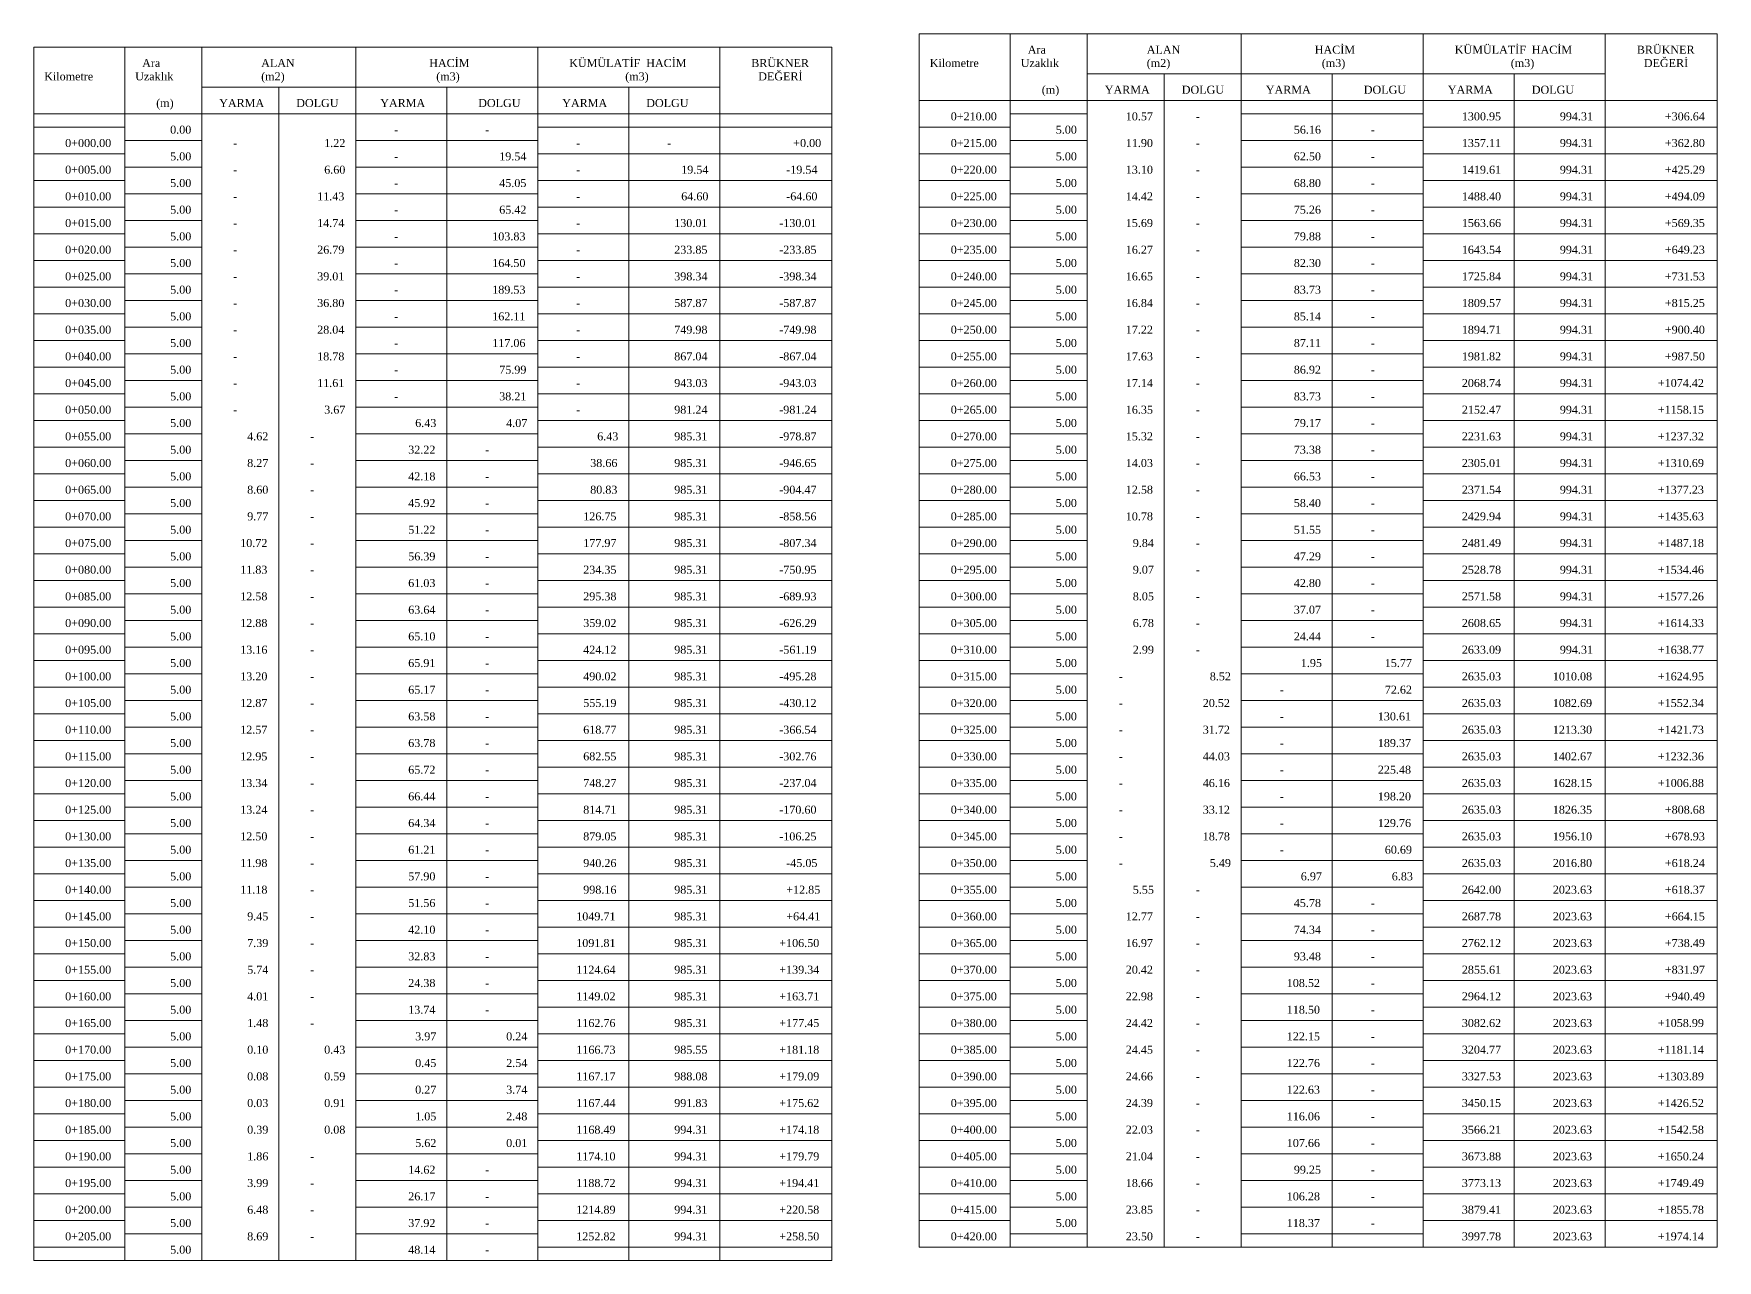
# Model space of a CAD drawing. Header units: metres. Extents: x 478603 to 489313, y 4282657 to 4289463.
# Drawn here: x 485146.6 to 485462.3, y 4287339.8 to 4287569.8 of the extents above; entities that cross this region are included whole.
import ezdxf

# ---------------------------------------------------------------- set-up
doc = ezdxf.new("R2010")
doc.units = ezdxf.units.M
for name, color, linetype, lineweight in [('TB_C', 96, 'Continuous', 0), ('TB_M', 18, 'Continuous', 0), ('TB_R', 1, 'Continuous', 0)]:
    doc.layers.add(name, color=color, linetype=linetype, lineweight=lineweight)
doc.styles.get("Standard").update_dxf_attribs({"font": 'times.ttf'})

msp = doc.modelspace()

# ---------------------------------------------------------------- linework, layer by layer
at = {"layer": 'TB_C'}
for p, q in [((485312.67, 4287569.78), (485462.29, 4287569.78)), ((485312.67, 4287569.78), (485312.67, 4287342.28)), ((485329.73, 4287569.78), (485329.73, 4287342.28)), ((485344.17, 4287569.78), (485344.17, 4287342.28)), ((485373.04, 4287569.78), (485373.04, 4287342.28)), ((485407.17, 4287569.78), (485407.17, 4287342.28)), ((485441.29, 4287569.78), (485441.29, 4287342.28)), ((485462.29, 4287569.78), (485462.29, 4287342.28)), ((485146.64, 4287567.28), (485296.26, 4287567.28)), ((485146.64, 4287567.28), (485146.64, 4287339.78)), ((485163.7, 4287567.28), (485163.7, 4287339.78)), ((485178.14, 4287567.28), (485178.14, 4287339.78)), ((485207.01, 4287567.28), (485207.01, 4287339.78)), ((485241.14, 4287567.28), (485241.14, 4287339.78)), ((485275.26, 4287567.28), (485275.26, 4287339.78)), ((485296.26, 4287567.28), (485296.26, 4287339.78)), ((485344.17, 4287562.28), (485441.29, 4287562.28)), ((485358.61, 4287562.28), (485358.61, 4287342.28)), ((485390.11, 4287562.28), (485390.11, 4287342.28)), ((485424.23, 4287562.28), (485424.23, 4287342.28)), ((485178.14, 4287559.78), (485275.26, 4287559.78)), ((485192.57, 4287559.78), (485192.57, 4287339.78)), ((485224.07, 4287559.78), (485224.07, 4287339.78)), ((485258.2, 4287559.78), (485258.2, 4287339.78)), ((485312.67, 4287557.28), (485462.29, 4287557.28)), ((485146.64, 4287554.78), (485296.26, 4287554.78)), ((485329.73, 4287554.78), (485344.17, 4287554.78)), ((485373.04, 4287554.78), (485407.17, 4287554.78)), ((485146.64, 4287552.28), (485163.7, 4287552.28)), ((485163.7, 4287549.78), (485178.14, 4287549.78)), ((485207.01, 4287549.78), (485241.14, 4287549.78)), ((485241.14, 4287552.28), (485296.26, 4287552.28)), ((485312.67, 4287552.28), (485329.73, 4287552.28)), ((485329.73, 4287549.78), (485344.17, 4287549.78)), ((485373.04, 4287549.78), (485407.17, 4287549.78)), ((485407.17, 4287552.28), (485462.29, 4287552.28)), ((485146.64, 4287547.28), (485163.7, 4287547.28)), ((485241.14, 4287547.28), (485296.26, 4287547.28)), ((485312.67, 4287547.28), (485329.73, 4287547.28)), ((485407.17, 4287547.28), (485462.29, 4287547.28)), ((485163.7, 4287544.78), (485178.14, 4287544.78)), ((485207.01, 4287544.78), (485241.14, 4287544.78)), ((485329.73, 4287544.78), (485344.17, 4287544.78)), ((485373.04, 4287544.78), (485407.17, 4287544.78)), ((485146.64, 4287542.28), (485163.7, 4287542.28)), ((485241.14, 4287542.28), (485296.26, 4287542.28)), ((485312.67, 4287542.28), (485329.73, 4287542.28)), ((485407.17, 4287542.28), (485462.29, 4287542.28)), ((485146.64, 4287537.28), (485163.7, 4287537.28)), ((485163.7, 4287539.78), (485178.14, 4287539.78)), ((485207.01, 4287539.78), (485241.14, 4287539.78)), ((485241.14, 4287537.28), (485296.26, 4287537.28)), ((485312.67, 4287537.28), (485329.73, 4287537.28)), ((485329.73, 4287539.78), (485344.17, 4287539.78)), ((485373.04, 4287539.78), (485407.17, 4287539.78)), ((485407.17, 4287537.28), (485462.29, 4287537.28)), ((485163.7, 4287534.78), (485178.14, 4287534.78)), ((485207.01, 4287534.78), (485241.14, 4287534.78)), ((485329.73, 4287534.78), (485344.17, 4287534.78)), ((485373.04, 4287534.78), (485407.17, 4287534.78)), ((485146.64, 4287532.28), (485163.7, 4287532.28)), ((485241.14, 4287532.28), (485296.26, 4287532.28)), ((485312.67, 4287532.28), (485329.73, 4287532.28)), ((485407.17, 4287532.28), (485462.29, 4287532.28)), ((485146.64, 4287527.28), (485163.7, 4287527.28)), ((485163.7, 4287529.78), (485178.14, 4287529.78)), ((485207.01, 4287529.78), (485241.14, 4287529.78)), ((485241.14, 4287527.28), (485296.26, 4287527.28)), ((485312.67, 4287527.28), (485329.73, 4287527.28)), ((485329.73, 4287529.78), (485344.17, 4287529.78)), ((485373.04, 4287529.78), (485407.17, 4287529.78)), ((485407.17, 4287527.28), (485462.29, 4287527.28)), ((485163.7, 4287524.78), (485178.14, 4287524.78)), ((485207.01, 4287524.78), (485241.14, 4287524.78)), ((485329.73, 4287524.78), (485344.17, 4287524.78)), ((485373.04, 4287524.78), (485407.17, 4287524.78)), ((485146.64, 4287522.28), (485163.7, 4287522.28)), ((485241.14, 4287522.28), (485296.26, 4287522.28)), ((485312.67, 4287522.28), (485329.73, 4287522.28)), ((485407.17, 4287522.28), (485462.29, 4287522.28)), ((485163.7, 4287519.78), (485178.14, 4287519.78)), ((485207.01, 4287519.78), (485241.14, 4287519.78)), ((485329.73, 4287519.78), (485344.17, 4287519.78)), ((485373.04, 4287519.78), (485407.17, 4287519.78)), ((485146.64, 4287517.28), (485163.7, 4287517.28)), ((485163.7, 4287514.78), (485178.14, 4287514.78)), ((485207.01, 4287514.78), (485241.14, 4287514.78)), ((485241.14, 4287517.28), (485296.26, 4287517.28)), ((485312.67, 4287517.28), (485329.73, 4287517.28)), ((485329.73, 4287514.78), (485344.17, 4287514.78)), ((485373.04, 4287514.78), (485407.17, 4287514.78)), ((485407.17, 4287517.28), (485462.29, 4287517.28)), ((485146.64, 4287512.28), (485163.7, 4287512.28)), ((485241.14, 4287512.28), (485296.26, 4287512.28)), ((485312.67, 4287512.28), (485329.73, 4287512.28)), ((485407.17, 4287512.28), (485462.29, 4287512.28)), ((485163.7, 4287509.78), (485178.14, 4287509.78)), ((485207.01, 4287509.78), (485241.14, 4287509.78)), ((485329.73, 4287509.78), (485344.17, 4287509.78)), ((485373.04, 4287509.78), (485407.17, 4287509.78)), ((485146.64, 4287507.28), (485163.7, 4287507.28)), ((485241.14, 4287507.28), (485296.26, 4287507.28)), ((485312.67, 4287507.28), (485329.73, 4287507.28)), ((485407.17, 4287507.28), (485462.29, 4287507.28)), ((485146.64, 4287502.28), (485163.7, 4287502.28)), ((485163.7, 4287504.78), (485178.14, 4287504.78)), ((485207.01, 4287504.78), (485241.14, 4287504.78)), ((485241.14, 4287502.28), (485296.26, 4287502.28)), ((485312.67, 4287502.28), (485329.73, 4287502.28)), ((485329.73, 4287504.78), (485344.17, 4287504.78)), ((485373.04, 4287504.78), (485407.17, 4287504.78)), ((485407.17, 4287502.28), (485462.29, 4287502.28)), ((485163.7, 4287499.78), (485178.14, 4287499.78)), ((485207.01, 4287499.78), (485241.14, 4287499.78)), ((485329.73, 4287499.78), (485344.17, 4287499.78)), ((485373.04, 4287499.78), (485407.17, 4287499.78)), ((485146.64, 4287497.28), (485163.7, 4287497.28)), ((485241.14, 4287497.28), (485296.26, 4287497.28)), ((485312.67, 4287497.28), (485329.73, 4287497.28)), ((485407.17, 4287497.28), (485462.29, 4287497.28)), ((485163.7, 4287494.78), (485178.14, 4287494.78)), ((485207.01, 4287494.78), (485241.14, 4287494.78)), ((485329.73, 4287494.78), (485344.17, 4287494.78)), ((485373.04, 4287494.78), (485407.17, 4287494.78)), ((485146.64, 4287492.28), (485163.7, 4287492.28)), ((485163.7, 4287489.78), (485178.14, 4287489.78)), ((485207.01, 4287489.78), (485241.14, 4287489.78)), ((485241.14, 4287492.28), (485296.26, 4287492.28)), ((485312.67, 4287492.28), (485329.73, 4287492.28)), ((485329.73, 4287489.78), (485344.17, 4287489.78)), ((485373.04, 4287489.78), (485407.17, 4287489.78)), ((485407.17, 4287492.28), (485462.29, 4287492.28)), ((485146.64, 4287487.28), (485163.7, 4287487.28)), ((485241.14, 4287487.28), (485296.26, 4287487.28)), ((485312.67, 4287487.28), (485329.73, 4287487.28)), ((485407.17, 4287487.28), (485462.29, 4287487.28)), ((485163.7, 4287484.78), (485178.14, 4287484.78)), ((485207.01, 4287484.78), (485241.14, 4287484.78)), ((485329.73, 4287484.78), (485344.17, 4287484.78)), ((485373.04, 4287484.78), (485407.17, 4287484.78)), ((485146.64, 4287482.28), (485163.7, 4287482.28)), ((485241.14, 4287482.28), (485296.26, 4287482.28)), ((485312.67, 4287482.28), (485329.73, 4287482.28)), ((485407.17, 4287482.28), (485462.29, 4287482.28)), ((485146.64, 4287477.28), (485163.7, 4287477.28)), ((485163.7, 4287479.78), (485178.14, 4287479.78)), ((485207.01, 4287479.78), (485241.14, 4287479.78)), ((485241.14, 4287477.28), (485296.26, 4287477.28)), ((485312.67, 4287477.28), (485329.73, 4287477.28)), ((485329.73, 4287479.78), (485344.17, 4287479.78)), ((485373.04, 4287479.78), (485407.17, 4287479.78)), ((485407.17, 4287477.28), (485462.29, 4287477.28)), ((485163.7, 4287474.78), (485178.14, 4287474.78)), ((485207.01, 4287474.78), (485241.14, 4287474.78)), ((485329.73, 4287474.78), (485344.17, 4287474.78)), ((485373.04, 4287474.78), (485407.17, 4287474.78)), ((485146.64, 4287472.28), (485163.7, 4287472.28)), ((485241.14, 4287472.28), (485296.26, 4287472.28)), ((485312.67, 4287472.28), (485329.73, 4287472.28)), ((485407.17, 4287472.28), (485462.29, 4287472.28)), ((485163.7, 4287469.78), (485178.14, 4287469.78)), ((485207.01, 4287469.78), (485241.14, 4287469.78)), ((485329.73, 4287469.78), (485344.17, 4287469.78)), ((485373.04, 4287469.78), (485407.17, 4287469.78)), ((485146.64, 4287467.28), (485163.7, 4287467.28)), ((485163.7, 4287464.78), (485178.14, 4287464.78)), ((485207.01, 4287464.78), (485241.14, 4287464.78)), ((485241.14, 4287467.28), (485296.26, 4287467.28)), ((485312.67, 4287467.28), (485329.73, 4287467.28)), ((485329.73, 4287464.78), (485344.17, 4287464.78)), ((485373.04, 4287464.78), (485407.17, 4287464.78)), ((485407.17, 4287467.28), (485462.29, 4287467.28)), ((485146.64, 4287462.28), (485163.7, 4287462.28)), ((485241.14, 4287462.28), (485296.26, 4287462.28)), ((485312.67, 4287462.28), (485329.73, 4287462.28)), ((485407.17, 4287462.28), (485462.29, 4287462.28)), ((485163.7, 4287459.78), (485178.14, 4287459.78)), ((485207.01, 4287459.78), (485241.14, 4287459.78)), ((485329.73, 4287459.78), (485344.17, 4287459.78)), ((485373.04, 4287459.78), (485407.17, 4287459.78)), ((485146.64, 4287457.28), (485163.7, 4287457.28)), ((485163.7, 4287454.78), (485178.14, 4287454.78)), ((485207.01, 4287454.78), (485241.14, 4287454.78)), ((485241.14, 4287457.28), (485296.26, 4287457.28)), ((485312.67, 4287457.28), (485329.73, 4287457.28)), ((485329.73, 4287454.78), (485344.17, 4287454.78)), ((485373.04, 4287454.78), (485407.17, 4287454.78)), ((485407.17, 4287457.28), (485462.29, 4287457.28)), ((485146.64, 4287452.28), (485163.7, 4287452.28)), ((485241.14, 4287452.28), (485296.26, 4287452.28)), ((485312.67, 4287452.28), (485329.73, 4287452.28)), ((485407.17, 4287452.28), (485462.29, 4287452.28)), ((485163.7, 4287449.78), (485178.14, 4287449.78)), ((485207.01, 4287449.78), (485241.14, 4287449.78)), ((485329.73, 4287449.78), (485344.17, 4287449.78)), ((485373.04, 4287449.78), (485407.17, 4287449.78)), ((485146.64, 4287447.28), (485163.7, 4287447.28)), ((485241.14, 4287447.28), (485296.26, 4287447.28)), ((485312.67, 4287447.28), (485329.73, 4287447.28)), ((485407.17, 4287447.28), (485462.29, 4287447.28)), ((485146.64, 4287442.28), (485163.7, 4287442.28)), ((485163.7, 4287444.78), (485178.14, 4287444.78)), ((485207.01, 4287444.78), (485241.14, 4287444.78)), ((485241.14, 4287442.28), (485296.26, 4287442.28)), ((485312.67, 4287442.28), (485329.73, 4287442.28)), ((485329.73, 4287444.78), (485344.17, 4287444.78)), ((485373.04, 4287444.78), (485407.17, 4287444.78)), ((485407.17, 4287442.28), (485462.29, 4287442.28)), ((485163.7, 4287439.78), (485178.14, 4287439.78)), ((485207.01, 4287439.78), (485241.14, 4287439.78)), ((485329.73, 4287439.78), (485344.17, 4287439.78)), ((485373.04, 4287439.78), (485407.17, 4287439.78)), ((485146.64, 4287437.28), (485163.7, 4287437.28)), ((485241.14, 4287437.28), (485296.26, 4287437.28)), ((485312.67, 4287437.28), (485329.73, 4287437.28)), ((485407.17, 4287437.28), (485462.29, 4287437.28)), ((485163.7, 4287434.78), (485178.14, 4287434.78)), ((485207.01, 4287434.78), (485241.14, 4287434.78)), ((485329.73, 4287434.78), (485344.17, 4287434.78)), ((485373.04, 4287434.78), (485407.17, 4287434.78)), ((485146.64, 4287432.28), (485163.7, 4287432.28)), ((485163.7, 4287429.78), (485178.14, 4287429.78)), ((485207.01, 4287429.78), (485241.14, 4287429.78)), ((485241.14, 4287432.28), (485296.26, 4287432.28)), ((485312.67, 4287432.28), (485329.73, 4287432.28)), ((485329.73, 4287429.78), (485344.17, 4287429.78)), ((485373.04, 4287429.78), (485407.17, 4287429.78)), ((485407.17, 4287432.28), (485462.29, 4287432.28)), ((485146.64, 4287427.28), (485163.7, 4287427.28)), ((485241.14, 4287427.28), (485296.26, 4287427.28)), ((485312.67, 4287427.28), (485329.73, 4287427.28)), ((485407.17, 4287427.28), (485462.29, 4287427.28)), ((485163.7, 4287424.78), (485178.14, 4287424.78)), ((485207.01, 4287424.78), (485241.14, 4287424.78)), ((485329.73, 4287424.78), (485344.17, 4287424.78)), ((485373.04, 4287424.78), (485407.17, 4287424.78)), ((485146.64, 4287422.28), (485163.7, 4287422.28)), ((485241.14, 4287422.28), (485296.26, 4287422.28)), ((485312.67, 4287422.28), (485329.73, 4287422.28)), ((485407.17, 4287422.28), (485462.29, 4287422.28)), ((485146.64, 4287417.28), (485163.7, 4287417.28)), ((485163.7, 4287419.78), (485178.14, 4287419.78)), ((485207.01, 4287419.78), (485241.14, 4287419.78)), ((485241.14, 4287417.28), (485296.26, 4287417.28)), ((485312.67, 4287417.28), (485329.73, 4287417.28)), ((485329.73, 4287419.78), (485344.17, 4287419.78)), ((485373.04, 4287419.78), (485407.17, 4287419.78)), ((485407.17, 4287417.28), (485462.29, 4287417.28)), ((485163.7, 4287414.78), (485178.14, 4287414.78)), ((485207.01, 4287414.78), (485241.14, 4287414.78)), ((485329.73, 4287414.78), (485344.17, 4287414.78)), ((485373.04, 4287414.78), (485407.17, 4287414.78)), ((485146.64, 4287412.28), (485163.7, 4287412.28)), ((485241.14, 4287412.28), (485296.26, 4287412.28)), ((485312.67, 4287412.28), (485329.73, 4287412.28)), ((485407.17, 4287412.28), (485462.29, 4287412.28)), ((485163.7, 4287409.78), (485178.14, 4287409.78)), ((485207.01, 4287409.78), (485241.14, 4287409.78)), ((485329.73, 4287409.78), (485344.17, 4287409.78)), ((485373.04, 4287409.78), (485407.17, 4287409.78)), ((485146.64, 4287407.28), (485163.7, 4287407.28)), ((485163.7, 4287404.78), (485178.14, 4287404.78)), ((485207.01, 4287404.78), (485241.14, 4287404.78)), ((485241.14, 4287407.28), (485296.26, 4287407.28)), ((485312.67, 4287407.28), (485329.73, 4287407.28)), ((485329.73, 4287404.78), (485344.17, 4287404.78)), ((485373.04, 4287404.78), (485407.17, 4287404.78)), ((485407.17, 4287407.28), (485462.29, 4287407.28)), ((485146.64, 4287402.28), (485163.7, 4287402.28)), ((485241.14, 4287402.28), (485296.26, 4287402.28)), ((485312.67, 4287402.28), (485329.73, 4287402.28)), ((485407.17, 4287402.28), (485462.29, 4287402.28)), ((485163.7, 4287399.78), (485178.14, 4287399.78)), ((485207.01, 4287399.78), (485241.14, 4287399.78)), ((485329.73, 4287399.78), (485344.17, 4287399.78)), ((485373.04, 4287399.78), (485407.17, 4287399.78)), ((485146.64, 4287397.28), (485163.7, 4287397.28)), ((485163.7, 4287394.78), (485178.14, 4287394.78)), ((485207.01, 4287394.78), (485241.14, 4287394.78)), ((485241.14, 4287397.28), (485296.26, 4287397.28)), ((485312.67, 4287397.28), (485329.73, 4287397.28)), ((485329.73, 4287394.78), (485344.17, 4287394.78)), ((485373.04, 4287394.78), (485407.17, 4287394.78)), ((485407.17, 4287397.28), (485462.29, 4287397.28)), ((485146.64, 4287392.28), (485163.7, 4287392.28)), ((485241.14, 4287392.28), (485296.26, 4287392.28)), ((485312.67, 4287392.28), (485329.73, 4287392.28)), ((485407.17, 4287392.28), (485462.29, 4287392.28)), ((485163.7, 4287389.78), (485178.14, 4287389.78)), ((485207.01, 4287389.78), (485241.14, 4287389.78)), ((485329.73, 4287389.78), (485344.17, 4287389.78)), ((485373.04, 4287389.78), (485407.17, 4287389.78)), ((485146.64, 4287387.28), (485163.7, 4287387.28)), ((485241.14, 4287387.28), (485296.26, 4287387.28)), ((485312.67, 4287387.28), (485329.73, 4287387.28)), ((485407.17, 4287387.28), (485462.29, 4287387.28)), ((485146.64, 4287382.28), (485163.7, 4287382.28)), ((485163.7, 4287384.78), (485178.14, 4287384.78)), ((485207.01, 4287384.78), (485241.14, 4287384.78)), ((485241.14, 4287382.28), (485296.26, 4287382.28)), ((485312.67, 4287382.28), (485329.73, 4287382.28)), ((485329.73, 4287384.78), (485344.17, 4287384.78)), ((485373.04, 4287384.78), (485407.17, 4287384.78)), ((485407.17, 4287382.28), (485462.29, 4287382.28)), ((485163.7, 4287379.78), (485178.14, 4287379.78)), ((485207.01, 4287379.78), (485241.14, 4287379.78)), ((485329.73, 4287379.78), (485344.17, 4287379.78)), ((485373.04, 4287379.78), (485407.17, 4287379.78)), ((485146.64, 4287377.28), (485163.7, 4287377.28)), ((485241.14, 4287377.28), (485296.26, 4287377.28)), ((485312.67, 4287377.28), (485329.73, 4287377.28)), ((485407.17, 4287377.28), (485462.29, 4287377.28)), ((485163.7, 4287374.78), (485178.14, 4287374.78)), ((485207.01, 4287374.78), (485241.14, 4287374.78)), ((485329.73, 4287374.78), (485344.17, 4287374.78)), ((485373.04, 4287374.78), (485407.17, 4287374.78)), ((485146.64, 4287372.28), (485163.7, 4287372.28)), ((485163.7, 4287369.78), (485178.14, 4287369.78)), ((485207.01, 4287369.78), (485241.14, 4287369.78)), ((485241.14, 4287372.28), (485296.26, 4287372.28)), ((485312.67, 4287372.28), (485329.73, 4287372.28)), ((485329.73, 4287369.78), (485344.17, 4287369.78)), ((485373.04, 4287369.78), (485407.17, 4287369.78)), ((485407.17, 4287372.28), (485462.29, 4287372.28)), ((485146.64, 4287367.28), (485163.7, 4287367.28)), ((485241.14, 4287367.28), (485296.26, 4287367.28)), ((485312.67, 4287367.28), (485329.73, 4287367.28)), ((485407.17, 4287367.28), (485462.29, 4287367.28)), ((485163.7, 4287364.78), (485178.14, 4287364.78)), ((485207.01, 4287364.78), (485241.14, 4287364.78)), ((485329.73, 4287364.78), (485344.17, 4287364.78)), ((485373.04, 4287364.78), (485407.17, 4287364.78)), ((485146.64, 4287362.28), (485163.7, 4287362.28)), ((485241.14, 4287362.28), (485296.26, 4287362.28)), ((485312.67, 4287362.28), (485329.73, 4287362.28)), ((485407.17, 4287362.28), (485462.29, 4287362.28)), ((485146.64, 4287357.28), (485163.7, 4287357.28)), ((485163.7, 4287359.78), (485178.14, 4287359.78)), ((485207.01, 4287359.78), (485241.14, 4287359.78)), ((485241.14, 4287357.28), (485296.26, 4287357.28)), ((485312.67, 4287357.28), (485329.73, 4287357.28)), ((485329.73, 4287359.78), (485344.17, 4287359.78)), ((485373.04, 4287359.78), (485407.17, 4287359.78)), ((485407.17, 4287357.28), (485462.29, 4287357.28)), ((485163.7, 4287354.78), (485178.14, 4287354.78)), ((485207.01, 4287354.78), (485241.14, 4287354.78)), ((485329.73, 4287354.78), (485344.17, 4287354.78)), ((485373.04, 4287354.78), (485407.17, 4287354.78)), ((485146.64, 4287352.28), (485163.7, 4287352.28)), ((485241.14, 4287352.28), (485296.26, 4287352.28)), ((485312.67, 4287352.28), (485329.73, 4287352.28)), ((485407.17, 4287352.28), (485462.29, 4287352.28)), ((485163.7, 4287349.78), (485178.14, 4287349.78)), ((485207.01, 4287349.78), (485241.14, 4287349.78)), ((485329.73, 4287349.78), (485344.17, 4287349.78)), ((485373.04, 4287349.78), (485407.17, 4287349.78)), ((485146.64, 4287347.28), (485163.7, 4287347.28)), ((485163.7, 4287344.78), (485178.14, 4287344.78)), ((485207.01, 4287344.78), (485241.14, 4287344.78)), ((485241.14, 4287347.28), (485296.26, 4287347.28)), ((485312.67, 4287347.28), (485329.73, 4287347.28)), ((485329.73, 4287344.78), (485344.17, 4287344.78)), ((485373.04, 4287344.78), (485407.17, 4287344.78)), ((485407.17, 4287347.28), (485462.29, 4287347.28)), ((485146.64, 4287342.28), (485163.7, 4287342.28)), ((485241.14, 4287342.28), (485296.26, 4287342.28)), ((485312.67, 4287342.28), (485462.29, 4287342.28)), ((485146.64, 4287339.78), (485296.26, 4287339.78))]:
    msp.add_line(p, q, dxfattribs=at)

# ---------------------------------------------------------------- texts
at = {"layer": 'TB_M'}
for s, p in [('HACİM', (485220.79, 4287563.53)), ('KÜMÜLATİF', (485247.04, 4287563.53)), ('HACİM', (485261.48, 4287563.53)), ('BRÜKNER', (485281.17, 4287563.53)), ('Ara', (485333.01, 4287566.03)), ('ALAN', (485355.32, 4287566.03)), ('HACİM', (485386.82, 4287566.03)), ('KÜMÜLATİF', (485413.07, 4287566.03)), ('HACİM', (485427.51, 4287566.03)), ('BRÜKNER', (485447.2, 4287566.03)), ('DEĞERİ', (485448.51, 4287563.53)), ('Kilometre', (485148.61, 4287561.03)), ('Uzaklık', (485165.67, 4287561.03)), ('Ara', (485166.98, 4287563.53)), ('ALAN', (485189.29, 4287563.53)), ('(m2)', (485189.29, 4287561.03)), ('(m3)', (485222.11, 4287561.03)), ('(m3)', (485257.54, 4287561.03)), ('DEĞERİ', (485282.48, 4287561.03)), ('Kilometre', (485314.64, 4287563.53)), ('Uzaklık', (485331.7, 4287563.53)), ('(m2)', (485355.32, 4287563.53)), ('(m3)', (485388.14, 4287563.53)), ('(m3)', (485423.57, 4287563.53)), ('(m)', (485335.64, 4287558.53)), ('YARMA', (485347.45, 4287558.53)), ('DOLGU', (485361.89, 4287558.53)), ('YARMA', (485377.64, 4287558.53)), ('DOLGU', (485396.01, 4287558.53)), ('YARMA', (485411.76, 4287558.53)), ('DOLGU', (485427.51, 4287558.53)), ('(m)', (485169.61, 4287556.03)), ('YARMA', (485181.42, 4287556.03)), ('DOLGU', (485195.86, 4287556.03)), ('YARMA', (485211.61, 4287556.03)), ('DOLGU', (485229.98, 4287556.03)), ('YARMA', (485245.73, 4287556.03)), ('DOLGU', (485261.48, 4287556.03)), ('0+210.00', (485318.57, 4287553.53)), ('-', (485364.51, 4287553.53)), ('0+000.00', (485152.54, 4287548.53)), ('-', (485214.23, 4287551.03)), ('-', (485231.29, 4287551.03)), ('0+215.00', (485318.57, 4287548.53)), ('-', (485397.32, 4287551.03)), ('-', (485184.04, 4287548.53)), ('-', (485214.23, 4287546.03)), ('-', (485248.36, 4287548.53)), ('-', (485265.42, 4287548.53)), ('-', (485364.51, 4287548.53)), ('-', (485397.32, 4287546.03)), ('0+005.00', (485152.54, 4287543.53)), ('-', (485184.04, 4287543.53)), ('-', (485248.36, 4287543.53)), ('0+220.00', (485318.57, 4287543.53)), ('-', (485364.51, 4287543.53)), ('0+010.00', (485152.54, 4287538.53)), ('-', (485214.23, 4287541.03)), ('0+225.00', (485318.57, 4287538.53)), ('-', (485397.32, 4287541.03)), ('-', (485184.04, 4287538.53)), ('-', (485248.36, 4287538.53)), ('-', (485364.51, 4287538.53)), ('0+015.00', (485152.54, 4287533.53)), ('-', (485184.04, 4287533.53)), ('-', (485214.23, 4287536.03)), ('-', (485248.36, 4287533.53)), ('0+230.00', (485318.57, 4287533.53)), ('-', (485364.51, 4287533.53)), ('-', (485397.32, 4287536.03)), ('-', (485214.23, 4287531.03)), ('-', (485397.32, 4287531.03)), ('0+020.00', (485152.54, 4287528.53)), ('-', (485184.04, 4287528.53)), ('-', (485248.36, 4287528.53)), ('0+235.00', (485318.57, 4287528.53)), ('-', (485364.51, 4287528.53)), ('0+025.00', (485152.54, 4287523.53)), ('-', (485184.04, 4287523.53)), ('-', (485214.23, 4287526.03)), ('-', (485248.36, 4287523.53)), ('0+240.00', (485318.57, 4287523.53)), ('-', (485364.51, 4287523.53)), ('-', (485397.32, 4287526.03)), ('-', (485214.23, 4287521.03)), ('-', (485397.32, 4287521.03)), ('0+030.00', (485152.54, 4287518.53)), ('-', (485184.04, 4287518.53)), ('-', (485248.36, 4287518.53)), ('0+245.00', (485318.57, 4287518.53)), ('-', (485364.51, 4287518.53)), ('0+035.00', (485152.54, 4287513.53)), ('-', (485214.23, 4287516.03)), ('0+250.00', (485318.57, 4287513.53)), ('-', (485397.32, 4287516.03)), ('-', (485184.04, 4287513.53)), ('-', (485214.23, 4287511.03)), ('-', (485248.36, 4287513.53)), ('-', (485364.51, 4287513.53)), ('-', (485397.32, 4287511.03)), ('0+040.00', (485152.54, 4287508.53)), ('-', (485184.04, 4287508.53)), ('-', (485248.36, 4287508.53)), ('0+255.00', (485318.57, 4287508.53)), ('-', (485364.51, 4287508.53)), ('-', (485214.23, 4287506.03)), ('-', (485397.32, 4287506.03)), ('0+045.00', (485152.54, 4287503.53)), ('-', (485184.04, 4287503.53)), ('-', (485248.36, 4287503.53)), ('0+260.00', (485318.57, 4287503.53)), ('-', (485364.51, 4287503.53)), ('0+050.00', (485152.54, 4287498.53)), ('-', (485184.04, 4287498.53)), ('-', (485214.23, 4287501.03)), ('-', (485248.36, 4287498.53)), ('0+265.00', (485318.57, 4287498.53)), ('-', (485364.51, 4287498.53)), ('-', (485397.32, 4287501.03)), ('-', (485397.32, 4287496.03)), ('0+055.00', (485152.54, 4287493.53)), ('-', (485198.48, 4287493.53)), ('0+270.00', (485318.57, 4287493.53)), ('-', (485364.51, 4287493.53)), ('0+060.00', (485152.54, 4287488.53)), ('-', (485231.29, 4287491.03)), ('0+275.00', (485318.57, 4287488.53)), ('-', (485397.32, 4287491.03)), ('-', (485198.48, 4287488.53)), ('-', (485231.29, 4287486.03)), ('-', (485364.51, 4287488.53)), ('-', (485397.32, 4287486.03)), ('0+065.00', (485152.54, 4287483.53)), ('-', (485198.48, 4287483.53)), ('0+280.00', (485318.57, 4287483.53)), ('-', (485364.51, 4287483.53)), ('0+070.00', (485152.54, 4287478.53)), ('-', (485231.29, 4287481.03)), ('0+285.00', (485318.57, 4287478.53)), ('-', (485397.32, 4287481.03)), ('-', (485198.48, 4287478.53)), ('-', (485364.51, 4287478.53)), ('0+075.00', (485152.54, 4287473.53)), ('-', (485198.48, 4287473.53)), ('-', (485231.29, 4287476.03)), ('0+290.00', (485318.57, 4287473.53)), ('-', (485364.51, 4287473.53)), ('-', (485397.32, 4287476.03)), ('-', (485231.29, 4287471.03)), ('-', (485397.32, 4287471.03)), ('0+080.00', (485152.54, 4287468.53)), ('-', (485198.48, 4287468.53)), ('0+295.00', (485318.57, 4287468.53)), ('-', (485364.51, 4287468.53)), ('0+085.00', (485152.54, 4287463.53)), ('-', (485198.48, 4287463.53)), ('-', (485231.29, 4287466.03)), ('0+300.00', (485318.57, 4287463.53)), ('-', (485364.51, 4287463.53)), ('-', (485397.32, 4287466.03)), ('-', (485231.29, 4287461.03)), ('-', (485397.32, 4287461.03)), ('0+090.00', (485152.54, 4287458.53)), ('-', (485198.48, 4287458.53)), ('0+305.00', (485318.57, 4287458.53)), ('-', (485364.51, 4287458.53)), ('0+095.00', (485152.54, 4287453.53)), ('-', (485231.29, 4287456.03)), ('0+310.00', (485318.57, 4287453.53)), ('-', (485397.32, 4287456.03)), ('-', (485198.48, 4287453.53)), ('-', (485231.29, 4287451.03)), ('-', (485364.51, 4287453.53)), ('0+100.00', (485152.54, 4287448.53)), ('-', (485198.48, 4287448.53)), ('0+315.00', (485318.57, 4287448.53)), ('-', (485350.07, 4287448.53)), ('-', (485231.29, 4287446.03)), ('-', (485380.26, 4287446.03)), ('0+105.00', (485152.54, 4287443.53)), ('-', (485198.48, 4287443.53)), ('0+320.00', (485318.57, 4287443.53)), ('-', (485350.07, 4287443.53)), ('0+110.00', (485152.54, 4287438.53)), ('-', (485198.48, 4287438.53)), ('-', (485231.29, 4287441.03)), ('0+325.00', (485318.57, 4287438.53)), ('-', (485350.07, 4287438.53)), ('-', (485380.26, 4287441.03)), ('-', (485231.29, 4287436.03)), ('-', (485380.26, 4287436.03)), ('0+115.00', (485152.54, 4287433.53)), ('-', (485198.48, 4287433.53)), ('0+330.00', (485318.57, 4287433.53)), ('-', (485350.07, 4287433.53)), ('0+120.00', (485152.54, 4287428.53)), ('-', (485231.29, 4287431.03)), ('0+335.00', (485318.57, 4287428.53)), ('-', (485380.26, 4287431.03)), ('-', (485198.48, 4287428.53)), ('-', (485231.29, 4287426.03)), ('-', (485350.07, 4287428.53)), ('-', (485380.26, 4287426.03)), ('0+125.00', (485152.54, 4287423.53)), ('-', (485198.48, 4287423.53)), ('0+340.00', (485318.57, 4287423.53)), ('-', (485350.07, 4287423.53)), ('0+130.00', (485152.54, 4287418.53)), ('-', (485231.29, 4287421.03)), ('0+345.00', (485318.57, 4287418.53)), ('-', (485380.26, 4287421.03)), ('-', (485198.48, 4287418.53)), ('-', (485350.07, 4287418.53)), ('0+135.00', (485152.54, 4287413.53)), ('-', (485198.48, 4287413.53)), ('-', (485231.29, 4287416.03)), ('0+350.00', (485318.57, 4287413.53)), ('-', (485350.07, 4287413.53)), ('-', (485380.26, 4287416.03)), ('-', (485231.29, 4287411.03)), ('0+140.00', (485152.54, 4287408.53)), ('-', (485198.48, 4287408.53)), ('0+355.00', (485318.57, 4287408.53)), ('-', (485364.51, 4287408.53)), ('0+145.00', (485152.54, 4287403.53)), ('-', (485231.29, 4287406.03)), ('0+360.00', (485318.57, 4287403.53)), ('-', (485397.32, 4287406.03)), ('-', (485198.48, 4287403.53)), ('-', (485231.29, 4287401.03)), ('-', (485364.51, 4287403.53)), ('-', (485397.32, 4287401.03)), ('0+150.00', (485152.54, 4287398.53)), ('-', (485198.48, 4287398.53)), ('0+365.00', (485318.57, 4287398.53)), ('-', (485364.51, 4287398.53)), ('0+155.00', (485152.54, 4287393.53)), ('-', (485231.29, 4287396.03)), ('0+370.00', (485318.57, 4287393.53)), ('-', (485397.32, 4287396.03)), ('-', (485198.48, 4287393.53)), ('-', (485231.29, 4287391.03)), ('-', (485364.51, 4287393.53)), ('-', (485397.32, 4287391.03)), ('0+160.00', (485152.54, 4287388.53)), ('-', (485198.48, 4287388.53)), ('0+375.00', (485318.57, 4287388.53)), ('-', (485364.51, 4287388.53)), ('-', (485231.29, 4287386.03)), ('-', (485397.32, 4287386.03)), ('0+165.00', (485152.54, 4287383.53)), ('-', (485198.48, 4287383.53)), ('0+380.00', (485318.57, 4287383.53)), ('-', (485364.51, 4287383.53)), ('0+170.00', (485152.54, 4287378.53)), ('0+385.00', (485318.57, 4287378.53)), ('-', (485364.51, 4287378.53)), ('-', (485397.32, 4287381.03)), ('-', (485397.32, 4287376.03)), ('0+175.00', (485152.54, 4287373.53)), ('0+390.00', (485318.57, 4287373.53)), ('-', (485364.51, 4287373.53)), ('0+180.00', (485152.54, 4287368.53)), ('0+395.00', (485318.57, 4287368.53)), ('-', (485397.32, 4287371.03)), ('-', (485364.51, 4287368.53)), ('-', (485397.32, 4287366.03)), ('0+185.00', (485152.54, 4287363.53)), ('0+400.00', (485318.57, 4287363.53)), ('-', (485364.51, 4287363.53)), ('0+190.00', (485152.54, 4287358.53)), ('0+405.00', (485318.57, 4287358.53)), ('-', (485397.32, 4287361.03)), ('-', (485198.48, 4287358.53)), ('-', (485364.51, 4287358.53)), ('0+195.00', (485152.54, 4287353.53)), ('-', (485198.48, 4287353.53)), ('-', (485231.29, 4287356.03)), ('0+410.00', (485318.57, 4287353.53)), ('-', (485364.51, 4287353.53)), ('-', (485397.32, 4287356.03)), ('-', (485231.29, 4287351.03)), ('-', (485397.32, 4287351.03)), ('0+200.00', (485152.54, 4287348.53)), ('-', (485198.48, 4287348.53)), ('0+415.00', (485318.57, 4287348.53)), ('-', (485364.51, 4287348.53)), ('0+205.00', (485152.54, 4287343.53)), ('-', (485231.29, 4287346.03)), ('0+420.00', (485318.57, 4287343.53)), ('-', (485397.32, 4287346.03)), ('-', (485198.48, 4287343.53)), ('-', (485231.29, 4287341.03)), ('-', (485364.51, 4287343.53))]:
    msp.add_text(s, height=1.5, dxfattribs=at).set_placement(p)
at = {"layer": 'TB_R'}
for s, p in [('0.00', (485172.23, 4287551.03)), ('5.00', (485338.26, 4287551.03)), ('10.57', (485351.39, 4287553.53)), ('56.16', (485382.89, 4287551.03)), ('1300.95', (485414.39, 4287553.53)), ('994.31', (485432.76, 4287553.53)), ('+306.64', (485452.45, 4287553.53)), ('1.22', (485201.11, 4287548.53)), ('+0.00', (485289.04, 4287548.53)), ('11.90', (485351.39, 4287548.53)), ('1357.11', (485414.39, 4287548.53)), ('994.31', (485432.76, 4287548.53)), ('+362.80', (485452.45, 4287548.53)), ('5.00', (485172.23, 4287546.03)), ('19.54', (485233.92, 4287546.03)), ('5.00', (485338.26, 4287546.03)), ('62.50', (485382.89, 4287546.03)), ('6.60', (485201.11, 4287543.53)), ('19.54', (485268.04, 4287543.53)), ('-19.54', (485287.73, 4287543.53)), ('13.10', (485351.39, 4287543.53)), ('1419.61', (485414.39, 4287543.53)), ('994.31', (485432.76, 4287543.53)), ('+425.29', (485452.45, 4287543.53)), ('5.00', (485172.23, 4287541.03)), ('11.43', (485199.79, 4287538.53)), ('45.05', (485233.92, 4287541.03)), ('64.60', (485268.04, 4287538.53)), ('-64.60', (485287.73, 4287538.53)), ('5.00', (485338.26, 4287541.03)), ('14.42', (485351.39, 4287538.53)), ('68.80', (485382.89, 4287541.03)), ('1488.40', (485414.39, 4287538.53)), ('994.31', (485432.76, 4287538.53)), ('+494.09', (485452.45, 4287538.53)), ('5.00', (485172.23, 4287536.03)), ('65.42', (485233.92, 4287536.03)), ('5.00', (485338.26, 4287536.03)), ('75.26', (485382.89, 4287536.03)), ('14.74', (485199.79, 4287533.53)), ('130.01', (485266.73, 4287533.53)), ('-130.01', (485286.42, 4287533.53)), ('15.69', (485351.39, 4287533.53)), ('1563.66', (485414.39, 4287533.53)), ('994.31', (485432.76, 4287533.53)), ('+569.35', (485452.45, 4287533.53)), ('5.00', (485172.23, 4287531.03)), ('103.83', (485232.61, 4287531.03)), ('5.00', (485338.26, 4287531.03)), ('79.88', (485382.89, 4287531.03)), ('5.00', (485172.23, 4287526.03)), ('26.79', (485199.79, 4287528.53)), ('164.50', (485232.61, 4287526.03)), ('233.85', (485266.73, 4287528.53)), ('-233.85', (485286.42, 4287528.53)), ('5.00', (485338.26, 4287526.03)), ('16.27', (485351.39, 4287528.53)), ('82.30', (485382.89, 4287526.03)), ('1643.54', (485414.39, 4287528.53)), ('994.31', (485432.76, 4287528.53)), ('+649.23', (485452.45, 4287528.53)), ('39.01', (485199.79, 4287523.53)), ('398.34', (485266.73, 4287523.53)), ('-398.34', (485286.42, 4287523.53)), ('16.65', (485351.39, 4287523.53)), ('1725.84', (485414.39, 4287523.53)), ('994.31', (485432.76, 4287523.53)), ('+731.53', (485452.45, 4287523.53)), ('5.00', (485172.23, 4287521.03)), ('189.53', (485232.61, 4287521.03)), ('5.00', (485338.26, 4287521.03)), ('83.73', (485382.89, 4287521.03)), ('36.80', (485199.79, 4287518.53)), ('587.87', (485266.73, 4287518.53)), ('-587.87', (485286.42, 4287518.53)), ('16.84', (485351.39, 4287518.53)), ('1809.57', (485414.39, 4287518.53)), ('994.31', (485432.76, 4287518.53)), ('+815.25', (485452.45, 4287518.53)), ('5.00', (485172.23, 4287516.03)), ('28.04', (485199.79, 4287513.53)), ('162.11', (485232.61, 4287516.03)), ('749.98', (485266.73, 4287513.53)), ('-749.98', (485286.42, 4287513.53)), ('5.00', (485338.26, 4287516.03)), ('17.22', (485351.39, 4287513.53)), ('85.14', (485382.89, 4287516.03)), ('1894.71', (485414.39, 4287513.53)), ('994.31', (485432.76, 4287513.53)), ('+900.40', (485452.45, 4287513.53)), ('5.00', (485172.23, 4287511.03)), ('117.06', (485232.61, 4287511.03)), ('5.00', (485338.26, 4287511.03)), ('87.11', (485382.89, 4287511.03)), ('18.78', (485199.79, 4287508.53)), ('867.04', (485266.73, 4287508.53)), ('-867.04', (485286.42, 4287508.53)), ('17.63', (485351.39, 4287508.53)), ('1981.82', (485414.39, 4287508.53)), ('994.31', (485432.76, 4287508.53)), ('+987.50', (485452.45, 4287508.53)), ('5.00', (485172.23, 4287506.03)), ('75.99', (485233.92, 4287506.03)), ('5.00', (485338.26, 4287506.03)), ('86.92', (485382.89, 4287506.03)), ('5.00', (485172.23, 4287501.03)), ('11.61', (485199.79, 4287503.53)), ('38.21', (485233.92, 4287501.03)), ('943.03', (485266.73, 4287503.53)), ('-943.03', (485286.42, 4287503.53)), ('5.00', (485338.26, 4287501.03)), ('17.14', (485351.39, 4287503.53)), ('83.73', (485382.89, 4287501.03)), ('2068.74', (485414.39, 4287503.53)), ('994.31', (485432.76, 4287503.53)), ('+1074.42', (485451.14, 4287503.53)), ('3.67', (485201.11, 4287498.53)), ('981.24', (485266.73, 4287498.53)), ('-981.24', (485286.42, 4287498.53)), ('16.35', (485351.39, 4287498.53)), ('2152.47', (485414.39, 4287498.53)), ('994.31', (485432.76, 4287498.53)), ('+1158.15', (485451.14, 4287498.53)), ('5.00', (485172.23, 4287496.03)), ('6.43', (485218.17, 4287496.03)), ('4.07', (485235.23, 4287496.03)), ('5.00', (485338.26, 4287496.03)), ('79.17', (485382.89, 4287496.03)), ('5.00', (485172.23, 4287491.03)), ('4.62', (485186.67, 4287493.53)), ('6.43', (485252.29, 4287493.53)), ('985.31', (485266.73, 4287493.53)), ('-978.87', (485286.42, 4287493.53)), ('5.00', (485338.26, 4287491.03)), ('15.32', (485351.39, 4287493.53)), ('73.38', (485382.89, 4287491.03)), ('2231.63', (485414.39, 4287493.53)), ('994.31', (485432.76, 4287493.53)), ('+1237.32', (485451.14, 4287493.53)), ('8.27', (485186.67, 4287488.53)), ('32.22', (485216.86, 4287491.03)), ('38.66', (485250.98, 4287488.53)), ('985.31', (485266.73, 4287488.53)), ('-946.65', (485286.42, 4287488.53)), ('14.03', (485351.39, 4287488.53)), ('2305.01', (485414.39, 4287488.53)), ('994.31', (485432.76, 4287488.53)), ('+1310.69', (485451.14, 4287488.53)), ('5.00', (485172.23, 4287486.03)), ('42.18', (485216.86, 4287486.03)), ('5.00', (485338.26, 4287486.03)), ('66.53', (485382.89, 4287486.03)), ('8.60', (485186.67, 4287483.53)), ('80.83', (485250.98, 4287483.53)), ('985.31', (485266.73, 4287483.53)), ('-904.47', (485286.42, 4287483.53)), ('12.58', (485351.39, 4287483.53)), ('2371.54', (485414.39, 4287483.53)), ('994.31', (485432.76, 4287483.53)), ('+1377.23', (485451.14, 4287483.53)), ('5.00', (485172.23, 4287481.03)), ('9.77', (485186.67, 4287478.53)), ('45.92', (485216.86, 4287481.03)), ('126.75', (485249.67, 4287478.53)), ('985.31', (485266.73, 4287478.53)), ('-858.56', (485286.42, 4287478.53)), ('5.00', (485338.26, 4287481.03)), ('10.78', (485351.39, 4287478.53)), ('58.40', (485382.89, 4287481.03)), ('2429.94', (485414.39, 4287478.53)), ('994.31', (485432.76, 4287478.53)), ('+1435.63', (485451.14, 4287478.53)), ('5.00', (485172.23, 4287476.03)), ('51.22', (485216.86, 4287476.03)), ('5.00', (485338.26, 4287476.03)), ('51.55', (485382.89, 4287476.03)), ('10.72', (485185.36, 4287473.53)), ('177.97', (485249.67, 4287473.53)), ('985.31', (485266.73, 4287473.53)), ('-807.34', (485286.42, 4287473.53)), ('9.84', (485352.7, 4287473.53)), ('2481.49', (485414.39, 4287473.53)), ('994.31', (485432.76, 4287473.53)), ('+1487.18', (485451.14, 4287473.53)), ('5.00', (485172.23, 4287471.03)), ('56.39', (485216.86, 4287471.03)), ('5.00', (485338.26, 4287471.03)), ('47.29', (485382.89, 4287471.03)), ('5.00', (485172.23, 4287466.03)), ('11.83', (485185.36, 4287468.53)), ('61.03', (485216.86, 4287466.03)), ('234.35', (485249.67, 4287468.53)), ('985.31', (485266.73, 4287468.53)), ('-750.95', (485286.42, 4287468.53)), ('5.00', (485338.26, 4287466.03)), ('9.07', (485352.7, 4287468.53)), ('42.80', (485382.89, 4287466.03)), ('2528.78', (485414.39, 4287468.53)), ('994.31', (485432.76, 4287468.53)), ('+1534.46', (485451.14, 4287468.53)), ('12.58', (485185.36, 4287463.53)), ('295.38', (485249.67, 4287463.53)), ('985.31', (485266.73, 4287463.53)), ('-689.93', (485286.42, 4287463.53)), ('8.05', (485352.7, 4287463.53)), ('2571.58', (485414.39, 4287463.53)), ('994.31', (485432.76, 4287463.53)), ('+1577.26', (485451.14, 4287463.53)), ('5.00', (485172.23, 4287461.03)), ('63.64', (485216.86, 4287461.03)), ('5.00', (485338.26, 4287461.03)), ('37.07', (485382.89, 4287461.03)), ('12.88', (485185.36, 4287458.53)), ('359.02', (485249.67, 4287458.53)), ('985.31', (485266.73, 4287458.53)), ('-626.29', (485286.42, 4287458.53)), ('6.78', (485352.7, 4287458.53)), ('2608.65', (485414.39, 4287458.53)), ('994.31', (485432.76, 4287458.53)), ('+1614.33', (485451.14, 4287458.53)), ('5.00', (485172.23, 4287456.03)), ('13.16', (485185.36, 4287453.53)), ('65.10', (485216.86, 4287456.03)), ('424.12', (485249.67, 4287453.53)), ('985.31', (485266.73, 4287453.53)), ('-561.19', (485286.42, 4287453.53)), ('5.00', (485338.26, 4287456.03)), ('2.99', (485352.7, 4287453.53)), ('24.44', (485382.89, 4287456.03)), ('2633.09', (485414.39, 4287453.53)), ('994.31', (485432.76, 4287453.53)), ('+1638.77', (485451.14, 4287453.53)), ('5.00', (485172.23, 4287451.03)), ('65.91', (485216.86, 4287451.03)), ('5.00', (485338.26, 4287451.03)), ('1.95', (485384.2, 4287451.03)), ('15.77', (485399.95, 4287451.03)), ('13.20', (485185.36, 4287448.53)), ('490.02', (485249.67, 4287448.53)), ('985.31', (485266.73, 4287448.53)), ('-495.28', (485286.42, 4287448.53)), ('8.52', (485367.14, 4287448.53)), ('2635.03', (485414.39, 4287448.53)), ('1010.08', (485431.45, 4287448.53)), ('+1624.95', (485451.14, 4287448.53)), ('5.00', (485172.23, 4287446.03)), ('65.17', (485216.86, 4287446.03)), ('5.00', (485338.26, 4287446.03)), ('72.62', (485399.95, 4287446.03)), ('5.00', (485172.23, 4287441.03)), ('12.87', (485185.36, 4287443.53)), ('63.58', (485216.86, 4287441.03)), ('555.19', (485249.67, 4287443.53)), ('985.31', (485266.73, 4287443.53)), ('-430.12', (485286.42, 4287443.53)), ('5.00', (485338.26, 4287441.03)), ('20.52', (485365.82, 4287443.53)), ('130.61', (485398.64, 4287441.03)), ('2635.03', (485414.39, 4287443.53)), ('1082.69', (485431.45, 4287443.53)), ('+1552.34', (485451.14, 4287443.53)), ('12.57', (485185.36, 4287438.53)), ('618.77', (485249.67, 4287438.53)), ('985.31', (485266.73, 4287438.53)), ('-366.54', (485286.42, 4287438.53)), ('31.72', (485365.82, 4287438.53)), ('2635.03', (485414.39, 4287438.53)), ('1213.30', (485431.45, 4287438.53)), ('+1421.73', (485451.14, 4287438.53)), ('5.00', (485172.23, 4287436.03)), ('63.78', (485216.86, 4287436.03)), ('5.00', (485338.26, 4287436.03)), ('189.37', (485398.64, 4287436.03)), ('12.95', (485185.36, 4287433.53)), ('682.55', (485249.67, 4287433.53)), ('985.31', (485266.73, 4287433.53)), ('-302.76', (485286.42, 4287433.53)), ('44.03', (485365.82, 4287433.53)), ('2635.03', (485414.39, 4287433.53)), ('1402.67', (485431.45, 4287433.53)), ('+1232.36', (485451.14, 4287433.53)), ('5.00', (485172.23, 4287431.03)), ('13.34', (485185.36, 4287428.53)), ('65.72', (485216.86, 4287431.03)), ('748.27', (485249.67, 4287428.53)), ('985.31', (485266.73, 4287428.53)), ('-237.04', (485286.42, 4287428.53)), ('5.00', (485338.26, 4287431.03)), ('46.16', (485365.82, 4287428.53)), ('225.48', (485398.64, 4287431.03)), ('2635.03', (485414.39, 4287428.53)), ('1628.15', (485431.45, 4287428.53)), ('+1006.88', (485451.14, 4287428.53)), ('5.00', (485172.23, 4287426.03)), ('66.44', (485216.86, 4287426.03)), ('5.00', (485338.26, 4287426.03)), ('198.20', (485398.64, 4287426.03)), ('13.24', (485185.36, 4287423.53)), ('814.71', (485249.67, 4287423.53)), ('985.31', (485266.73, 4287423.53)), ('-170.60', (485286.42, 4287423.53)), ('33.12', (485365.82, 4287423.53)), ('2635.03', (485414.39, 4287423.53)), ('1826.35', (485431.45, 4287423.53)), ('+808.68', (485452.45, 4287423.53)), ('5.00', (485172.23, 4287421.03)), ('12.50', (485185.36, 4287418.53)), ('64.34', (485216.86, 4287421.03)), ('879.05', (485249.67, 4287418.53)), ('985.31', (485266.73, 4287418.53)), ('-106.25', (485286.42, 4287418.53)), ('5.00', (485338.26, 4287421.03)), ('18.78', (485365.82, 4287418.53)), ('129.76', (485398.64, 4287421.03)), ('2635.03', (485414.39, 4287418.53)), ('1956.10', (485431.45, 4287418.53)), ('+678.93', (485452.45, 4287418.53)), ('5.00', (485172.23, 4287416.03)), ('61.21', (485216.86, 4287416.03)), ('5.00', (485338.26, 4287416.03)), ('60.69', (485399.95, 4287416.03)), ('11.98', (485185.36, 4287413.53)), ('940.26', (485249.67, 4287413.53)), ('985.31', (485266.73, 4287413.53)), ('-45.05', (485287.73, 4287413.53)), ('5.49', (485367.14, 4287413.53)), ('2635.03', (485414.39, 4287413.53)), ('2016.80', (485431.45, 4287413.53)), ('+618.24', (485452.45, 4287413.53)), ('5.00', (485172.23, 4287411.03)), ('57.90', (485216.86, 4287411.03)), ('5.00', (485338.26, 4287411.03)), ('6.97', (485384.2, 4287411.03)), ('6.83', (485401.26, 4287411.03)), ('5.00', (485172.23, 4287406.03)), ('11.18', (485185.36, 4287408.53)), ('51.56', (485216.86, 4287406.03)), ('998.16', (485249.67, 4287408.53)), ('985.31', (485266.73, 4287408.53)), ('+12.85', (485287.73, 4287408.53)), ('5.00', (485338.26, 4287406.03)), ('5.55', (485352.7, 4287408.53)), ('45.78', (485382.89, 4287406.03)), ('2642.00', (485414.39, 4287408.53)), ('2023.63', (485431.45, 4287408.53)), ('+618.37', (485452.45, 4287408.53)), ('9.45', (485186.67, 4287403.53)), ('1049.71', (485248.36, 4287403.53)), ('985.31', (485266.73, 4287403.53)), ('+64.41', (485287.73, 4287403.53)), ('12.77', (485351.39, 4287403.53)), ('2687.78', (485414.39, 4287403.53)), ('2023.63', (485431.45, 4287403.53)), ('+664.15', (485452.45, 4287403.53)), ('5.00', (485172.23, 4287401.03)), ('42.10', (485216.86, 4287401.03)), ('5.00', (485338.26, 4287401.03)), ('74.34', (485382.89, 4287401.03)), ('7.39', (485186.67, 4287398.53)), ('1091.81', (485248.36, 4287398.53)), ('985.31', (485266.73, 4287398.53)), ('+106.50', (485286.42, 4287398.53)), ('16.97', (485351.39, 4287398.53)), ('2762.12', (485414.39, 4287398.53)), ('2023.63', (485431.45, 4287398.53)), ('+738.49', (485452.45, 4287398.53)), ('5.00', (485172.23, 4287396.03)), ('5.74', (485186.67, 4287393.53)), ('32.83', (485216.86, 4287396.03)), ('1124.64', (485248.36, 4287393.53)), ('985.31', (485266.73, 4287393.53)), ('+139.34', (485286.42, 4287393.53)), ('5.00', (485338.26, 4287396.03)), ('20.42', (485351.39, 4287393.53)), ('93.48', (485382.89, 4287396.03)), ('2855.61', (485414.39, 4287393.53)), ('2023.63', (485431.45, 4287393.53)), ('+831.97', (485452.45, 4287393.53)), ('5.00', (485172.23, 4287391.03)), ('24.38', (485216.86, 4287391.03)), ('5.00', (485338.26, 4287391.03)), ('108.52', (485381.57, 4287391.03)), ('4.01', (485186.67, 4287388.53)), ('1149.02', (485248.36, 4287388.53)), ('985.31', (485266.73, 4287388.53)), ('+163.71', (485286.42, 4287388.53)), ('22.98', (485351.39, 4287388.53)), ('2964.12', (485414.39, 4287388.53)), ('2023.63', (485431.45, 4287388.53)), ('+940.49', (485452.45, 4287388.53)), ('5.00', (485172.23, 4287386.03)), ('13.74', (485216.86, 4287386.03)), ('5.00', (485338.26, 4287386.03)), ('118.50', (485381.57, 4287386.03)), ('5.00', (485172.23, 4287381.03)), ('1.48', (485186.67, 4287383.53)), ('3.97', (485218.17, 4287381.03)), ('0.24', (485235.23, 4287381.03)), ('1162.76', (485248.36, 4287383.53)), ('985.31', (485266.73, 4287383.53)), ('+177.45', (485286.42, 4287383.53)), ('5.00', (485338.26, 4287381.03)), ('24.42', (485351.39, 4287383.53)), ('122.15', (485381.57, 4287381.03)), ('3082.62', (485414.39, 4287383.53)), ('2023.63', (485431.45, 4287383.53)), ('+1058.99', (485451.14, 4287383.53)), ('0.10', (485186.67, 4287378.53)), ('0.43', (485201.11, 4287378.53)), ('1166.73', (485248.36, 4287378.53)), ('985.55', (485266.73, 4287378.53)), ('+181.18', (485286.42, 4287378.53)), ('24.45', (485351.39, 4287378.53)), ('3204.77', (485414.39, 4287378.53)), ('2023.63', (485431.45, 4287378.53)), ('+1181.14', (485451.14, 4287378.53)), ('5.00', (485172.23, 4287376.03)), ('0.45', (485218.17, 4287376.03)), ('2.54', (485235.23, 4287376.03)), ('5.00', (485338.26, 4287376.03)), ('122.76', (485381.57, 4287376.03)), ('0.08', (485186.67, 4287373.53)), ('0.59', (485201.11, 4287373.53)), ('1167.17', (485248.36, 4287373.53)), ('988.08', (485266.73, 4287373.53)), ('+179.09', (485286.42, 4287373.53)), ('24.66', (485351.39, 4287373.53)), ('3327.53', (485414.39, 4287373.53)), ('2023.63', (485431.45, 4287373.53)), ('+1303.89', (485451.14, 4287373.53)), ('5.00', (485172.23, 4287371.03)), ('0.03', (485186.67, 4287368.53)), ('0.91', (485201.11, 4287368.53)), ('0.27', (485218.17, 4287371.03)), ('3.74', (485235.23, 4287371.03)), ('1167.44', (485248.36, 4287368.53)), ('991.83', (485266.73, 4287368.53)), ('+175.62', (485286.42, 4287368.53)), ('5.00', (485338.26, 4287371.03)), ('24.39', (485351.39, 4287368.53)), ('122.63', (485381.57, 4287371.03)), ('3450.15', (485414.39, 4287368.53)), ('2023.63', (485431.45, 4287368.53)), ('+1426.52', (485451.14, 4287368.53)), ('5.00', (485172.23, 4287366.03)), ('1.05', (485218.17, 4287366.03)), ('2.48', (485235.23, 4287366.03)), ('5.00', (485338.26, 4287366.03)), ('116.06', (485381.57, 4287366.03)), ('0.39', (485186.67, 4287363.53)), ('0.08', (485201.11, 4287363.53)), ('1168.49', (485248.36, 4287363.53)), ('994.31', (485266.73, 4287363.53)), ('+174.18', (485286.42, 4287363.53)), ('22.03', (485351.39, 4287363.53)), ('3566.21', (485414.39, 4287363.53)), ('2023.63', (485431.45, 4287363.53)), ('+1542.58', (485451.14, 4287363.53)), ('5.00', (485172.23, 4287361.03)), ('1.86', (485186.67, 4287358.53)), ('5.62', (485218.17, 4287361.03)), ('0.01', (485235.23, 4287361.03)), ('1174.10', (485248.36, 4287358.53)), ('994.31', (485266.73, 4287358.53)), ('+179.79', (485286.42, 4287358.53)), ('5.00', (485338.26, 4287361.03)), ('21.04', (485351.39, 4287358.53)), ('107.66', (485381.57, 4287361.03)), ('3673.88', (485414.39, 4287358.53)), ('2023.63', (485431.45, 4287358.53)), ('+1650.24', (485451.14, 4287358.53)), ('5.00', (485172.23, 4287356.03)), ('14.62', (485216.86, 4287356.03)), ('5.00', (485338.26, 4287356.03)), ('99.25', (485382.89, 4287356.03)), ('3.99', (485186.67, 4287353.53)), ('1188.72', (485248.36, 4287353.53)), ('994.31', (485266.73, 4287353.53)), ('+194.41', (485286.42, 4287353.53)), ('18.66', (485351.39, 4287353.53)), ('3773.13', (485414.39, 4287353.53)), ('2023.63', (485431.45, 4287353.53)), ('+1749.49', (485451.14, 4287353.53)), ('5.00', (485172.23, 4287351.03)), ('26.17', (485216.86, 4287351.03)), ('5.00', (485338.26, 4287351.03)), ('106.28', (485381.57, 4287351.03)), ('5.00', (485172.23, 4287346.03)), ('6.48', (485186.67, 4287348.53)), ('37.92', (485216.86, 4287346.03)), ('1214.89', (485248.36, 4287348.53)), ('994.31', (485266.73, 4287348.53)), ('+220.58', (485286.42, 4287348.53)), ('5.00', (485338.26, 4287346.03)), ('23.85', (485351.39, 4287348.53)), ('118.37', (485381.57, 4287346.03)), ('3879.41', (485414.39, 4287348.53)), ('2023.63', (485431.45, 4287348.53)), ('+1855.78', (485451.14, 4287348.53)), ('8.69', (485186.67, 4287343.53)), ('1252.82', (485248.36, 4287343.53)), ('994.31', (485266.73, 4287343.53)), ('+258.50', (485286.42, 4287343.53)), ('23.50', (485351.39, 4287343.53)), ('3997.78', (485414.39, 4287343.53)), ('2023.63', (485431.45, 4287343.53)), ('+1974.14', (485451.14, 4287343.53)), ('5.00', (485172.23, 4287341.03)), ('48.14', (485216.86, 4287341.03))]:
    msp.add_text(s, height=1.5, dxfattribs=at).set_placement(p)

doc.saveas('drawing.dxf')
